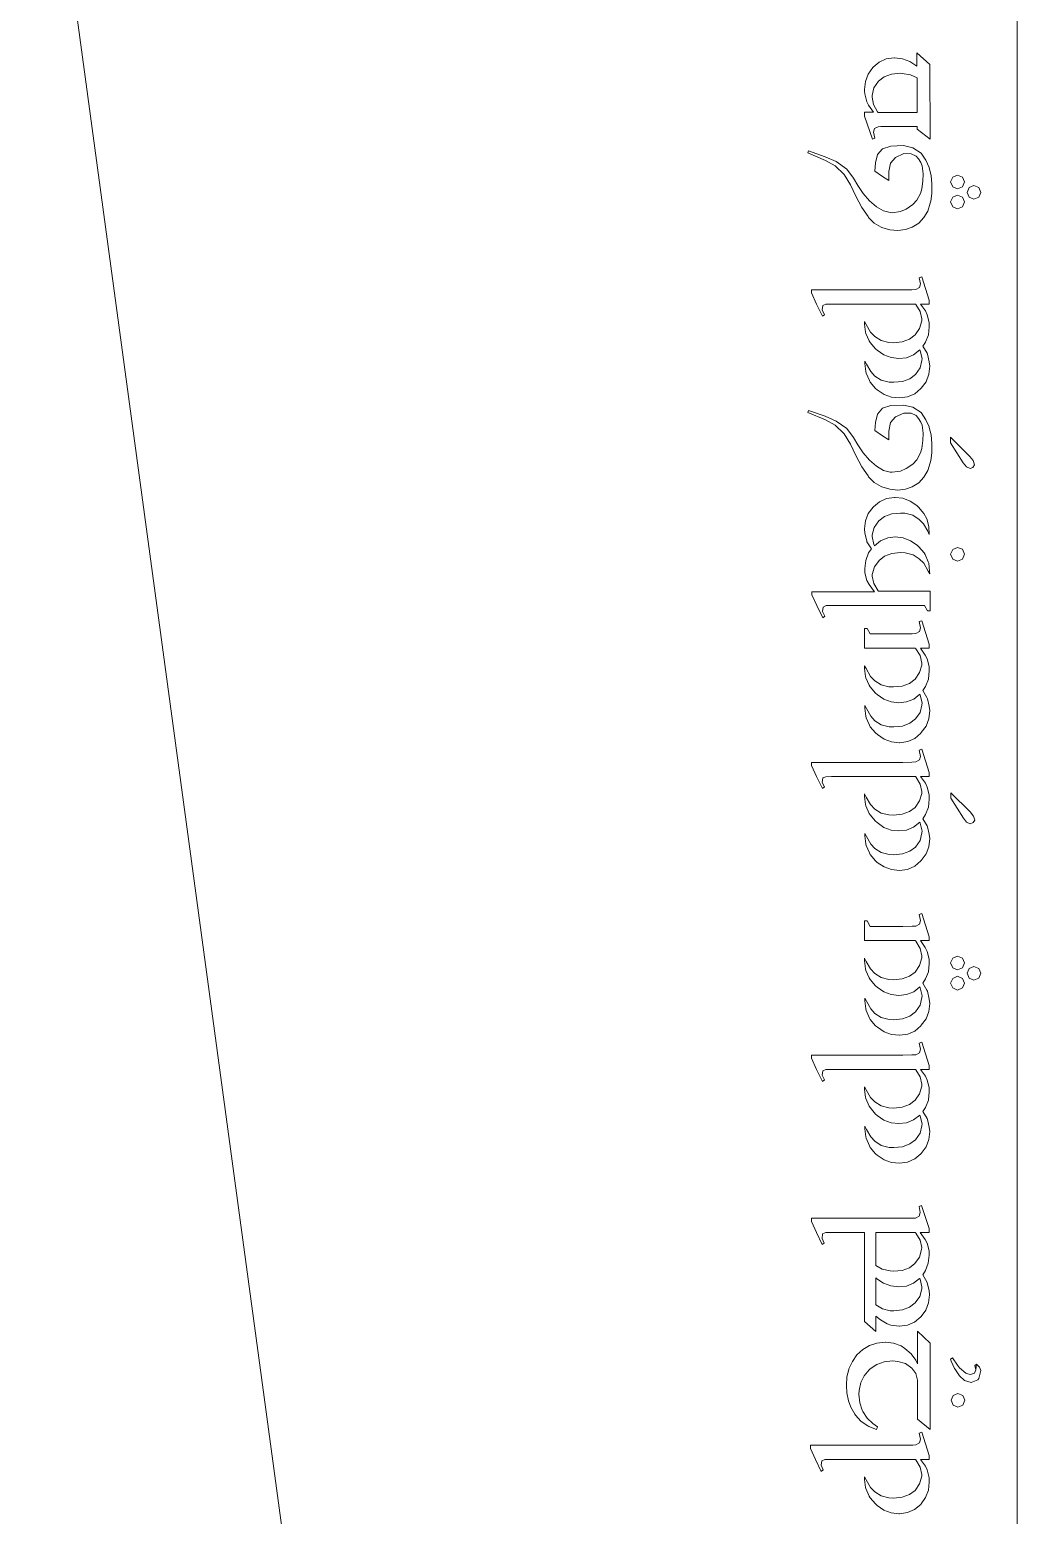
# Model space of a CAD drawing. Header units: inches. Extents: x 10.9 to 61.7, y -4.2 to 41.9.
# Drawn here: x 38.6 to 43.13, y 21.84 to 28.65 of the extents above; entities that cross this region are included whole.
import ezdxf

# ---------------------------------------------------------------- set-up
doc = ezdxf.new("R2010")
doc.units = ezdxf.units.IN
doc.header["$MEASUREMENT"] = 0
doc.layers.add('cut', color=6, linetype='Continuous', lineweight=0)
doc.layers.add('etch', color=1, linetype='Continuous', lineweight=0)

msp = doc.modelspace()

# ---------------------------------------------------------------- linework, layer by layer
at = {"layer": 'cut'}
for p, q in [((43.1307, 34.2455), (43.1307, 2.0547)), ((38.6025, 30.3091), (42.1918, 3.8206))]:
    msp.add_line(p, q, dxfattribs=at)
at = {"layer": 'etch', "color": 1, "lineweight": 0}
for p, q in [((42.498, 28.504), (42.4698, 28.4805)), ((42.5299, 28.5181), (42.498, 28.504)), ((42.5666, 28.5237), (42.5299, 28.5181)), ((42.5675, 28.5237), (42.5666, 28.5237)), ((42.6041, 28.519), (42.5675, 28.5237)), ((42.638, 28.5058), (42.6041, 28.519)), ((42.6699, 28.4852), (42.638, 28.5058)), ((42.7301, 28.4927), (42.6699, 28.5462)), ((42.6699, 28.5462), (42.6699, 28.4852)), ((42.6699, 28.4852), (42.6699, 28.4852)), ((42.731, 28.1497), (42.7301, 28.4927)), ((42.435, 28.4147), (42.4303, 28.378)), ((42.4472, 28.4485), (42.435, 28.4147)), ((42.4688, 28.4786), (42.4472, 28.4485)), ((42.4698, 28.4805), (42.4688, 28.4786)), ((42.4735, 28.3855), (42.4951, 28.4156)), ((42.4951, 28.4156), (42.5205, 28.4354)), ((42.5205, 28.4354), (42.5543, 28.4476)), ((42.5543, 28.4476), (42.5938, 28.4523)), ((42.5938, 28.4523), (42.6023, 28.4513)), ((42.6023, 28.4513), (42.6408, 28.4457)), ((42.6408, 28.4457), (42.6718, 28.4307)), ((42.6718, 28.4307), (42.6718, 28.2728)), ((42.4303, 28.378), (42.4303, 28.3705)), ((42.4303, 28.3705), (42.4312, 28.3573)), ((42.4312, 28.3573), (42.4406, 28.3216)), ((42.4651, 28.3508), (42.4735, 28.3855)), ((42.4651, 28.3423), (42.4651, 28.3508)), ((42.4406, 28.3216), (42.4481, 28.3066)), ((42.4481, 28.3066), (42.4707, 28.2746)), ((42.4707, 28.3085), (42.4651, 28.3423)), ((42.4904, 28.2756), (42.4707, 28.3085)), ((42.4707, 28.2746), (42.4303, 28.2746)), ((42.4303, 28.2746), (42.4303, 28.2558)), ((42.4303, 28.2558), (42.4669, 28.1497)), ((42.4923, 28.2728), (42.4904, 28.2756)), ((42.6718, 28.2728), (42.4923, 28.2728)), ((42.5055, 28.2079), (42.5515, 28.2089)), ((42.5515, 28.2089), (42.6718, 28.2089)), ((42.6718, 28.2089), (42.6718, 28.1957)), ((42.4669, 28.1497), (42.4782, 28.1544)), ((42.4716, 28.1816), (42.4763, 28.1985)), ((42.4782, 28.1544), (42.4716, 28.1816)), ((42.4763, 28.1985), (42.4923, 28.207)), ((42.4923, 28.207), (42.5055, 28.2079)), ((42.6718, 28.1957), (42.731, 28.1497)), ((42.1728, 28.0961), (42.17, 28.0867)), ((42.17, 28.0867), (42.2517, 28.0519)), ((42.2498, 28.0688), (42.1728, 28.0961)), ((42.4904, 28.0801), (42.4801, 28.0416)), ((42.512, 28.1055), (42.4904, 28.0801)), ((42.5515, 28.1186), (42.512, 28.1055)), ((42.6088, 28.1205), (42.5515, 28.1186)), ((42.5722, 28.066), (42.6107, 28.0839)), ((42.6511, 28.1111), (42.6088, 28.1205)), ((42.6107, 28.0839), (42.6446, 28.0829)), ((42.6446, 28.0829), (42.6671, 28.0726)), ((42.6897, 28.0857), (42.6511, 28.1111)), ((42.6671, 28.0726), (42.6775, 28.0594)), ((42.7113, 28.0538), (42.6897, 28.0857)), ((42.3006, 28.0472), (42.2498, 28.0688)), ((42.2517, 28.0519), (42.295, 28.0275)), ((42.295, 28.0275), (42.3372, 27.988)), ((42.3495, 28.0124), (42.3006, 28.0472)), ((42.3805, 27.972), (42.3495, 28.0124)), ((42.4801, 28.0416), (42.4782, 28.004)), ((42.4782, 28.004), (42.512, 27.9795)), ((42.5412, 28.0012), (42.5496, 28.0397)), ((42.5496, 28.0397), (42.5722, 28.066)), ((42.6775, 28.0594), (42.6887, 28.0425)), ((42.6887, 28.0425), (42.6944, 28.0284)), ((42.6944, 28.0284), (42.6991, 27.9908)), ((42.7263, 28.0209), (42.7113, 28.0538)), ((42.7273, 28.0181), (42.7263, 28.0209)), ((42.7357, 27.9833), (42.7273, 28.0181)), ((42.3372, 27.988), (42.3654, 27.941)), ((42.3654, 27.941), (42.3899, 27.8884)), ((42.4002, 27.9382), (42.3805, 27.972)), ((42.4246, 27.9006), (42.4002, 27.9382)), ((42.512, 27.9795), (42.5412, 27.9608)), ((42.5412, 27.9608), (42.5412, 28.0012)), ((42.6981, 27.9579), (42.6934, 27.9222)), ((42.6991, 27.9908), (42.6981, 27.9579)), ((42.7395, 27.9448), (42.7357, 27.9833)), ((42.7385, 27.9015), (42.7395, 27.942)), ((42.7395, 27.942), (42.7395, 27.9448)), ((42.8353, 27.9758), (42.825, 27.9542)), ((42.825, 27.9542), (42.8353, 27.9316)), ((42.857, 27.9852), (42.8353, 27.9758)), ((42.8795, 27.9758), (42.857, 27.9852)), ((42.8889, 27.9542), (42.8795, 27.9758)), ((42.8795, 27.9316), (42.8889, 27.9542)), ((42.9312, 27.9373), (42.9096, 27.9279)), ((42.9538, 27.9288), (42.9312, 27.9373)), ((42.3899, 27.8884), (42.4181, 27.8367)), ((42.4528, 27.8677), (42.4246, 27.9006)), ((42.4857, 27.8395), (42.4528, 27.8677)), ((42.6699, 27.8696), (42.6521, 27.8499)), ((42.6869, 27.9006), (42.6699, 27.8696)), ((42.6934, 27.9222), (42.6869, 27.9006)), ((42.7338, 27.8658), (42.7385, 27.9015)), ((42.8353, 27.8837), (42.825, 27.8621)), ((42.8353, 27.9316), (42.857, 27.9222)), ((42.857, 27.8931), (42.8353, 27.8837)), ((42.857, 27.9222), (42.8795, 27.9316)), ((42.8795, 27.8837), (42.857, 27.8931)), ((42.8889, 27.8621), (42.8795, 27.8837)), ((42.9096, 27.9279), (42.9002, 27.9062)), ((42.9002, 27.9062), (42.9096, 27.8846)), ((42.9096, 27.8846), (42.9312, 27.8752)), ((42.9312, 27.8752), (42.9538, 27.8846)), ((42.9632, 27.9062), (42.9538, 27.9288)), ((42.9538, 27.8846), (42.9632, 27.9062)), ((42.4181, 27.8367), (42.4463, 27.7953)), ((42.5177, 27.8217), (42.4857, 27.8395)), ((42.5478, 27.8132), (42.5177, 27.8217)), ((42.5572, 27.8123), (42.5478, 27.8132)), ((42.5957, 27.8188), (42.5572, 27.8123)), ((42.6211, 27.8292), (42.5957, 27.8188)), ((42.6521, 27.8499), (42.6211, 27.8292)), ((42.7028, 27.7906), (42.7207, 27.8198)), ((42.7207, 27.8198), (42.732, 27.8564)), ((42.732, 27.8564), (42.7338, 27.8658)), ((42.825, 27.8621), (42.8353, 27.8395)), ((42.8353, 27.8395), (42.857, 27.8301)), ((42.857, 27.8301), (42.8795, 27.8395)), ((42.8795, 27.8395), (42.8889, 27.8621)), ((42.4463, 27.7953), (42.4491, 27.7916)), ((42.4491, 27.7916), (42.4745, 27.7653)), ((42.4745, 27.7653), (42.5064, 27.7465)), ((42.5064, 27.7465), (42.5092, 27.7455)), ((42.5092, 27.7455), (42.5459, 27.7343)), ((42.5459, 27.7343), (42.5825, 27.7314)), ((42.5825, 27.7314), (42.6182, 27.7361)), ((42.6182, 27.7361), (42.6493, 27.7465)), ((42.6493, 27.7465), (42.6793, 27.7643)), ((42.6793, 27.7643), (42.7028, 27.7906)), ((42.606, 27.4589), (42.1869, 27.4589)), ((42.1869, 27.4589), (42.1869, 27.4448)), ((42.6474, 27.4598), (42.606, 27.4589)), ((42.6652, 27.4608), (42.6474, 27.4598)), ((42.6822, 27.4692), (42.6652, 27.4608)), ((42.6925, 27.5181), (42.6812, 27.5134)), ((42.6812, 27.5134), (42.6869, 27.4862)), ((42.6869, 27.4862), (42.6822, 27.4692)), ((42.7273, 27.4119), (42.6925, 27.5181)), ((42.1869, 27.4448), (42.2104, 27.3941)), ((42.2104, 27.3941), (42.2376, 27.3386)), ((42.2386, 27.3875), (42.2536, 27.3931)), ((42.2536, 27.3931), (42.279, 27.3941)), ((42.279, 27.3941), (42.6643, 27.3941)), ((42.6643, 27.3941), (42.6662, 27.3922)), ((42.6662, 27.3922), (42.6859, 27.3593)), ((42.6869, 27.3941), (42.7273, 27.3941)), ((42.7094, 27.3621), (42.6869, 27.3941)), ((42.7273, 27.3941), (42.7273, 27.4119)), ((42.2367, 27.3668), (42.2386, 27.3875)), ((42.2461, 27.3452), (42.2367, 27.3668)), ((42.2376, 27.3386), (42.2461, 27.3452)), ((42.6859, 27.3593), (42.6925, 27.3254)), ((42.6925, 27.3254), (42.6925, 27.317)), ((42.7179, 27.3452), (42.7094, 27.3621)), ((42.7263, 27.3095), (42.7179, 27.3452)), ((42.4378, 27.3001), (42.4303, 27.3142)), ((42.4303, 27.3142), (42.4303, 27.302)), ((42.4303, 27.302), (42.435, 27.2653)), ((42.435, 27.2653), (42.4369, 27.2587)), ((42.4369, 27.2587), (42.451, 27.2249)), ((42.4575, 27.2653), (42.4378, 27.3001)), ((42.4773, 27.2446), (42.4575, 27.2653)), ((42.6831, 27.2822), (42.6624, 27.2521)), ((42.6925, 27.317), (42.6831, 27.2822)), ((42.7235, 27.2521), (42.7273, 27.2897)), ((42.7273, 27.2897), (42.7263, 27.3095)), ((42.451, 27.2249), (42.4557, 27.2174)), ((42.4557, 27.2174), (42.4801, 27.1882)), ((42.5064, 27.2268), (42.4773, 27.2446)), ((42.4801, 27.1882), (42.4876, 27.1817)), ((42.5421, 27.2174), (42.5064, 27.2268)), ((42.5637, 27.2164), (42.5421, 27.2174)), ((42.6032, 27.2202), (42.5637, 27.2164)), ((42.6361, 27.2333), (42.6032, 27.2202)), ((42.6624, 27.2521), (42.6361, 27.2333)), ((42.6972, 27.2005), (42.7103, 27.2193)), ((42.7169, 27.1685), (42.6972, 27.2005)), ((42.7103, 27.2193), (42.7235, 27.2521)), ((42.4387, 27.1187), (42.4312, 27.1318)), ((42.4312, 27.1318), (42.4322, 27.1206)), ((42.4322, 27.1206), (42.4359, 27.0839)), ((42.4585, 27.0839), (42.4387, 27.1187)), ((42.4876, 27.1817), (42.5186, 27.161)), ((42.5186, 27.161), (42.5525, 27.1488)), ((42.5525, 27.1488), (42.5882, 27.1441)), ((42.5882, 27.1441), (42.622, 27.1478)), ((42.622, 27.1478), (42.6549, 27.161)), ((42.6549, 27.161), (42.684, 27.1835)), ((42.684, 27.1835), (42.6859, 27.1798)), ((42.6934, 27.1356), (42.685, 27.1008)), ((42.6859, 27.1798), (42.6944, 27.1441)), ((42.6944, 27.1441), (42.6934, 27.1356)), ((42.7188, 27.1638), (42.7169, 27.1685)), ((42.7273, 27.129), (42.7188, 27.1638)), ((42.7291, 27.1093), (42.7273, 27.129)), ((42.4359, 27.0839), (42.4378, 27.0773)), ((42.4378, 27.0773), (42.4528, 27.0435)), ((42.4782, 27.0632), (42.4585, 27.0839)), ((42.5073, 27.0454), (42.4782, 27.0632)), ((42.638, 27.051), (42.6041, 27.0388)), ((42.6634, 27.0708), (42.638, 27.051)), ((42.685, 27.1008), (42.6634, 27.0708)), ((42.7122, 27.0379), (42.7244, 27.0717)), ((42.7244, 27.0717), (42.7291, 27.1093)), ((42.4528, 27.0435), (42.4566, 27.036)), ((42.4566, 27.036), (42.481, 27.0069)), ((42.481, 27.0069), (42.4886, 27.0003)), ((42.4886, 27.0003), (42.5205, 26.9796)), ((42.5431, 27.036), (42.5073, 27.0454)), ((42.5647, 27.0351), (42.5431, 27.036)), ((42.6041, 27.0388), (42.5647, 27.0351)), ((42.6276, 26.9683), (42.6605, 26.9824)), ((42.6605, 26.9824), (42.6887, 27.0069)), ((42.6887, 27.0069), (42.6906, 27.0087)), ((42.6906, 27.0087), (42.7122, 27.0379)), ((42.512, 26.9157), (42.4904, 26.8894)), ((42.5515, 26.9289), (42.512, 26.9157)), ((42.5205, 26.9796), (42.5534, 26.9674)), ((42.6088, 26.9307), (42.5515, 26.9289)), ((42.5534, 26.9674), (42.5901, 26.9636)), ((42.5901, 26.9636), (42.591, 26.9636)), ((42.591, 26.9636), (42.6276, 26.9683)), ((42.6511, 26.9213), (42.6088, 26.9307)), ((42.6897, 26.896), (42.6511, 26.9213)), ((42.1728, 26.9054), (42.17, 26.8969)), ((42.17, 26.8969), (42.2517, 26.8621)), ((42.2498, 26.879), (42.1728, 26.9054)), ((42.3006, 26.8565), (42.2498, 26.879)), ((42.2517, 26.8621), (42.295, 26.8377)), ((42.3495, 26.8227), (42.3006, 26.8565)), ((42.4801, 26.8508), (42.4782, 26.8142)), ((42.4904, 26.8894), (42.4801, 26.8508)), ((42.5412, 26.8114), (42.5496, 26.8499)), ((42.5496, 26.8499), (42.5722, 26.8762)), ((42.5722, 26.8762), (42.6107, 26.8941)), ((42.6107, 26.8941), (42.6446, 26.8931)), ((42.6446, 26.8931), (42.6671, 26.8828)), ((42.6671, 26.8828), (42.6775, 26.8696)), ((42.6775, 26.8696), (42.6887, 26.8527)), ((42.6887, 26.8527), (42.6944, 26.8386)), ((42.7113, 26.8631), (42.6897, 26.896)), ((42.7263, 26.8302), (42.7113, 26.8631)), ((42.295, 26.8377), (42.3372, 26.7982)), ((42.3372, 26.7982), (42.3654, 26.7512)), ((42.3805, 26.7822), (42.3495, 26.8227)), ((42.4002, 26.7484), (42.3805, 26.7822)), ((42.4782, 26.8142), (42.512, 26.7898)), ((42.512, 26.7898), (42.5412, 26.771)), ((42.5412, 26.771), (42.5412, 26.8114)), ((42.6944, 26.8386), (42.6991, 26.801)), ((42.6991, 26.801), (42.6981, 26.7681)), ((42.7273, 26.8274), (42.7263, 26.8302)), ((42.7357, 26.7935), (42.7273, 26.8274)), ((42.7395, 26.755), (42.7357, 26.7935)), ((42.825, 26.7578), (42.825, 26.7832)), ((42.825, 26.7832), (42.9133, 26.6948)), ((42.3654, 26.7512), (42.3899, 26.6986)), ((42.4246, 26.7108), (42.4002, 26.7484)), ((42.4528, 26.6779), (42.4246, 26.7108)), ((42.6869, 26.7108), (42.6699, 26.6798)), ((42.6934, 26.7315), (42.6869, 26.7108)), ((42.6981, 26.7681), (42.6934, 26.7315)), ((42.7338, 26.676), (42.7385, 26.7118)), ((42.7385, 26.7118), (42.7395, 26.7512)), ((42.7395, 26.7512), (42.7395, 26.755)), ((42.8833, 26.6657), (42.825, 26.7578)), ((42.3899, 26.6986), (42.4181, 26.6469)), ((42.4181, 26.6469), (42.4463, 26.6056)), ((42.4857, 26.6497), (42.4528, 26.6779)), ((42.5177, 26.6309), (42.4857, 26.6497)), ((42.6521, 26.6601), (42.6211, 26.6394)), ((42.6699, 26.6798), (42.6521, 26.6601)), ((42.7207, 26.63), (42.732, 26.6657)), ((42.732, 26.6657), (42.7338, 26.676)), ((42.8974, 26.6469), (42.8833, 26.6657)), ((42.8833, 26.6657), (42.8833, 26.6657)), ((42.9143, 26.6394), (42.8974, 26.6469)), ((42.8974, 26.6469), (42.8974, 26.6469)), ((42.9133, 26.6948), (42.9284, 26.676)), ((42.9274, 26.645), (42.9143, 26.6394)), ((42.934, 26.6563), (42.9274, 26.645)), ((42.9274, 26.645), (42.9274, 26.645)), ((42.9284, 26.676), (42.9284, 26.676)), ((42.9284, 26.676), (42.934, 26.6563)), ((42.934, 26.6563), (42.934, 26.6563)), ((42.4463, 26.6056), (42.4491, 26.6018)), ((42.4491, 26.6018), (42.4745, 26.5755)), ((42.4745, 26.5755), (42.5064, 26.5567)), ((42.5478, 26.6234), (42.5177, 26.6309)), ((42.5572, 26.6225), (42.5478, 26.6234)), ((42.5957, 26.6281), (42.5572, 26.6225)), ((42.6211, 26.6394), (42.5957, 26.6281)), ((42.6493, 26.5558), (42.6793, 26.5736)), ((42.6793, 26.5736), (42.7028, 26.5999)), ((42.7028, 26.5999), (42.7207, 26.63)), ((42.9143, 26.6394), (42.9143, 26.6394)), ((42.9143, 26.6394), (42.9143, 26.6394)), ((42.9143, 26.6394), (42.9143, 26.6394)), ((42.5064, 26.5567), (42.5092, 26.5558)), ((42.5092, 26.5558), (42.5459, 26.5445)), ((42.5675, 26.5069), (42.5308, 26.5022)), ((42.5459, 26.5445), (42.5825, 26.5407)), ((42.5694, 26.5069), (42.5675, 26.5069)), ((42.5703, 26.5069), (42.5694, 26.5069)), ((42.606, 26.5031), (42.5703, 26.5069)), ((42.5825, 26.5407), (42.6182, 26.5454)), ((42.6182, 26.5454), (42.6493, 26.5558)), ((42.4698, 26.4618), (42.4472, 26.4326)), ((42.4707, 26.4637), (42.4698, 26.4618)), ((42.4989, 26.4871), (42.4707, 26.4637)), ((42.5308, 26.5022), (42.4989, 26.4871)), ((42.6399, 26.49), (42.606, 26.5031)), ((42.6699, 26.4693), (42.6399, 26.49)), ((42.6784, 26.4618), (42.6699, 26.4693)), ((42.7028, 26.4336), (42.6784, 26.4618)), ((42.435, 26.3997), (42.4303, 26.3622)), ((42.4472, 26.4326), (42.435, 26.3997)), ((42.4651, 26.3349), (42.4745, 26.3697)), ((42.4745, 26.3697), (42.4961, 26.3997)), ((42.4961, 26.3997), (42.5214, 26.4195)), ((42.5214, 26.4195), (42.5553, 26.4317)), ((42.5553, 26.4317), (42.5948, 26.4355)), ((42.5948, 26.4355), (42.6154, 26.4345)), ((42.6154, 26.4345), (42.6511, 26.4251)), ((42.6511, 26.4251), (42.6803, 26.4063)), ((42.6803, 26.4063), (42.7009, 26.3866)), ((42.7009, 26.3866), (42.7207, 26.3518)), ((42.716, 26.4082), (42.7028, 26.4336)), ((42.7254, 26.3744), (42.716, 26.4082)), ((42.7273, 26.3377), (42.7254, 26.3744)), ((42.4303, 26.3622), (42.4312, 26.3424)), ((42.4312, 26.3424), (42.4406, 26.3076)), ((42.4406, 26.3076), (42.4416, 26.3039)), ((42.4416, 26.3039), (42.4622, 26.271)), ((42.4651, 26.3274), (42.4651, 26.3349)), ((42.4726, 26.2917), (42.4651, 26.3274)), ((42.5036, 26.3086), (42.4754, 26.2851)), ((42.5374, 26.3217), (42.5036, 26.3086)), ((42.5703, 26.3255), (42.5374, 26.3217)), ((42.5713, 26.3255), (42.5703, 26.3255)), ((42.607, 26.3217), (42.5713, 26.3255)), ((42.6408, 26.3086), (42.607, 26.3217)), ((42.6718, 26.2879), (42.6408, 26.3086)), ((42.7207, 26.3518), (42.7273, 26.3377)), ((42.4491, 26.2522), (42.4359, 26.2184)), ((42.4622, 26.271), (42.4491, 26.2522)), ((42.4754, 26.2851), (42.4726, 26.2917)), ((42.497, 26.2184), (42.5224, 26.2381)), ((42.5224, 26.2381), (42.5562, 26.2503)), ((42.5562, 26.2503), (42.5957, 26.255)), ((42.5957, 26.255), (42.6173, 26.2531)), ((42.6173, 26.2531), (42.653, 26.2437)), ((42.653, 26.2437), (42.6812, 26.2249)), ((42.6793, 26.2804), (42.6718, 26.2879)), ((42.7038, 26.2522), (42.6793, 26.2804)), ((42.7085, 26.2456), (42.7038, 26.2522)), ((42.7226, 26.2118), (42.7085, 26.2456)), ((42.825, 26.2466), (42.8353, 26.2682)), ((42.8353, 26.224), (42.825, 26.2466)), ((42.825, 26.2466), (42.825, 26.2466)), ((42.8353, 26.2682), (42.857, 26.2776)), ((42.8353, 26.2682), (42.8353, 26.2682)), ((42.857, 26.2776), (42.857, 26.2776)), ((42.857, 26.2776), (42.8795, 26.2691)), ((42.8795, 26.2691), (42.8795, 26.2691)), ((42.8795, 26.2691), (42.8889, 26.2466)), ((42.8889, 26.2466), (42.8795, 26.224)), ((42.8889, 26.2466), (42.8889, 26.2466)), ((42.4359, 26.2184), (42.4312, 26.1808)), ((42.4312, 26.1808), (42.4322, 26.161)), ((42.466, 26.1535), (42.4754, 26.1883)), ((42.4754, 26.1883), (42.497, 26.2184)), ((42.6812, 26.2249), (42.7019, 26.2052)), ((42.7019, 26.2052), (42.7216, 26.1695)), ((42.7216, 26.1695), (42.7291, 26.1563)), ((42.7244, 26.2052), (42.7226, 26.2118)), ((42.7282, 26.1686), (42.7244, 26.2052)), ((42.7291, 26.1563), (42.7282, 26.1686)), ((42.857, 26.2146), (42.8353, 26.224)), ((42.8353, 26.224), (42.8353, 26.224)), ((42.8795, 26.224), (42.857, 26.2146)), ((42.857, 26.2146), (42.857, 26.2146)), ((42.857, 26.2146), (42.857, 26.2146)), ((42.857, 26.2146), (42.857, 26.2146)), ((42.8795, 26.224), (42.8795, 26.224)), ((42.4322, 26.161), (42.4416, 26.1263)), ((42.4416, 26.1263), (42.451, 26.1075)), ((42.451, 26.1075), (42.4754, 26.0746)), ((42.466, 26.146), (42.466, 26.1535)), ((42.4726, 26.1122), (42.466, 26.146)), ((42.4923, 26.0793), (42.4726, 26.1122)), ((42.4754, 26.0746), (42.1888, 26.0746)), ((42.1888, 26.0746), (42.1888, 26.0605)), ((42.1888, 26.0605), (42.2123, 26.0107)), ((42.4942, 26.0765), (42.4923, 26.0793)), ((42.732, 26.0765), (42.4942, 26.0765)), ((42.732, 25.9862), (42.732, 26.0765)), ((42.2123, 26.0107), (42.2395, 25.9552)), ((42.2376, 25.9844), (42.2404, 26.0041)), ((42.248, 25.9627), (42.2376, 25.9844)), ((42.2395, 25.9552), (42.248, 25.9627)), ((42.2404, 26.0041), (42.2545, 26.0107)), ((42.2545, 26.0107), (42.2827, 26.0107)), ((42.2827, 26.0107), (42.7056, 26.0107)), ((42.7056, 26.0107), (42.7197, 25.9862)), ((42.7197, 25.9862), (42.732, 25.9862)), ((42.4425, 25.9064), (42.4303, 25.9064)), ((42.4303, 25.9064), (42.4303, 25.8161)), ((42.4566, 25.881), (42.4425, 25.9064)), ((42.6822, 25.8923), (42.6652, 25.8829)), ((42.6925, 25.9411), (42.6812, 25.9374)), ((42.6812, 25.9374), (42.6869, 25.9092)), ((42.6869, 25.9092), (42.6822, 25.8923)), ((42.7273, 25.834), (42.6925, 25.9411)), ((42.606, 25.881), (42.4566, 25.881)), ((42.6493, 25.8819), (42.606, 25.881)), ((42.6652, 25.8829), (42.6493, 25.8819)), ((42.7273, 25.8161), (42.7273, 25.834)), ((42.4303, 25.8161), (42.6643, 25.8161)), ((42.6643, 25.8161), (42.6662, 25.8133)), ((42.6662, 25.8133), (42.6859, 25.7814)), ((42.6859, 25.7814), (42.6925, 25.7466)), ((42.6869, 25.8161), (42.7273, 25.8161)), ((42.7085, 25.7842), (42.6869, 25.8161)), ((42.7179, 25.7663), (42.7085, 25.7842)), ((42.7263, 25.7315), (42.7179, 25.7663)), ((42.4378, 25.7222), (42.4303, 25.7353)), ((42.4303, 25.7353), (42.4303, 25.7231)), ((42.4303, 25.7231), (42.435, 25.6864)), ((42.4575, 25.6864), (42.4378, 25.7222)), ((42.6831, 25.7034), (42.6624, 25.6733)), ((42.6925, 25.7381), (42.6831, 25.7034)), ((42.6925, 25.7466), (42.6925, 25.7381)), ((42.7235, 25.6742), (42.7273, 25.7109)), ((42.7273, 25.7109), (42.7263, 25.7315)), ((42.435, 25.6864), (42.4369, 25.6799)), ((42.4369, 25.6799), (42.451, 25.646)), ((42.451, 25.646), (42.4557, 25.6385)), ((42.4557, 25.6385), (42.4801, 25.6094)), ((42.4773, 25.6658), (42.4575, 25.6864)), ((42.5064, 25.6479), (42.4773, 25.6658)), ((42.5421, 25.6385), (42.5064, 25.6479)), ((42.5637, 25.6376), (42.5421, 25.6385)), ((42.6032, 25.6413), (42.5637, 25.6376)), ((42.6361, 25.6535), (42.6032, 25.6413)), ((42.6624, 25.6733), (42.6361, 25.6535)), ((42.6972, 25.6216), (42.7103, 25.6404)), ((42.716, 25.5896), (42.6972, 25.6216)), ((42.7103, 25.6404), (42.7235, 25.6742)), ((42.4387, 25.5389), (42.4312, 25.553)), ((42.4312, 25.553), (42.4322, 25.5398)), ((42.4801, 25.6094), (42.4876, 25.6028)), ((42.4876, 25.6028), (42.5186, 25.5821)), ((42.5186, 25.5821), (42.5525, 25.569)), ((42.5525, 25.569), (42.5882, 25.5652)), ((42.5882, 25.5652), (42.622, 25.569)), ((42.622, 25.569), (42.6558, 25.5821)), ((42.6558, 25.5821), (42.684, 25.6047)), ((42.684, 25.6047), (42.6859, 25.6)), ((42.6934, 25.5549), (42.685, 25.5201)), ((42.6859, 25.6), (42.6944, 25.5643)), ((42.6944, 25.5643), (42.6934, 25.5549)), ((42.7188, 25.584), (42.716, 25.5896)), ((42.7273, 25.5492), (42.7188, 25.584)), ((42.4322, 25.5398), (42.4359, 25.5032)), ((42.4359, 25.5032), (42.4378, 25.4966)), ((42.4378, 25.4966), (42.4528, 25.4618)), ((42.4585, 25.5032), (42.4387, 25.5389)), ((42.4782, 25.4825), (42.4585, 25.5032)), ((42.6634, 25.491), (42.638, 25.4712)), ((42.685, 25.5201), (42.6634, 25.491)), ((42.7122, 25.4581), (42.7244, 25.4919)), ((42.7244, 25.4919), (42.7291, 25.5295)), ((42.7291, 25.5295), (42.7273, 25.5492)), ((42.4528, 25.4618), (42.4566, 25.4552)), ((42.4566, 25.4552), (42.481, 25.4271)), ((42.5073, 25.4646), (42.4782, 25.4825)), ((42.481, 25.4271), (42.4895, 25.4195)), ((42.4895, 25.4195), (42.5205, 25.3989)), ((42.5431, 25.4552), (42.5073, 25.4646)), ((42.5647, 25.4543), (42.5431, 25.4552)), ((42.6041, 25.4581), (42.5647, 25.4543)), ((42.638, 25.4712), (42.6041, 25.4581)), ((42.6605, 25.4017), (42.6887, 25.4261)), ((42.6887, 25.4261), (42.6906, 25.4289)), ((42.6906, 25.4289), (42.7122, 25.4581)), ((42.5205, 25.3989), (42.5534, 25.3857)), ((42.5534, 25.3857), (42.5901, 25.3819)), ((42.5901, 25.3819), (42.5919, 25.3819)), ((42.5919, 25.3819), (42.6286, 25.3876)), ((42.6286, 25.3876), (42.6605, 25.4017)), ((42.6925, 25.3519), (42.6812, 25.3472)), ((42.6812, 25.3472), (42.6869, 25.319)), ((42.7273, 25.2447), (42.6925, 25.3519)), ((42.606, 25.2917), (42.1869, 25.2917)), ((42.1869, 25.2917), (42.1869, 25.2776)), ((42.6474, 25.2927), (42.606, 25.2917)), ((42.6652, 25.2936), (42.6474, 25.2927)), ((42.6822, 25.303), (42.6652, 25.2936)), ((42.6869, 25.319), (42.6822, 25.303)), ((42.1869, 25.2776), (42.2104, 25.2269)), ((42.2104, 25.2269), (42.2376, 25.1714)), ((42.2367, 25.1996), (42.2386, 25.2203)), ((42.2386, 25.2203), (42.2536, 25.2259)), ((42.2536, 25.2259), (42.279, 25.2269)), ((42.279, 25.2269), (42.6643, 25.2269)), ((42.6643, 25.2269), (42.6662, 25.225)), ((42.6662, 25.225), (42.6859, 25.1921)), ((42.6869, 25.2269), (42.7273, 25.2269)), ((42.7094, 25.1959), (42.6869, 25.2269)), ((42.7273, 25.2269), (42.7273, 25.2447)), ((42.2461, 25.1789), (42.2367, 25.1996)), ((42.2376, 25.1714), (42.2461, 25.1789)), ((42.4378, 25.1329), (42.4303, 25.147)), ((42.4303, 25.147), (42.4303, 25.1357)), ((42.6925, 25.1498), (42.6831, 25.115)), ((42.6859, 25.1921), (42.6925, 25.1583)), ((42.6925, 25.1583), (42.6925, 25.1498)), ((42.7179, 25.178), (42.7094, 25.1959)), ((42.7263, 25.1432), (42.7179, 25.178)), ((42.7273, 25.1235), (42.7263, 25.1432)), ((42.8259, 25.1273), (42.8259, 25.1526)), ((42.8259, 25.1526), (42.9143, 25.0643)), ((42.4303, 25.1357), (42.435, 25.0991)), ((42.435, 25.0991), (42.4369, 25.0925)), ((42.4369, 25.0925), (42.451, 25.0577)), ((42.4575, 25.0981), (42.4378, 25.1329)), ((42.4773, 25.0774), (42.4575, 25.0981)), ((42.5064, 25.0596), (42.4773, 25.0774)), ((42.6624, 25.085), (42.6361, 25.0662)), ((42.6831, 25.115), (42.6624, 25.085)), ((42.7103, 25.0521), (42.7235, 25.0859)), ((42.7235, 25.0859), (42.7273, 25.1235)), ((42.8842, 25.0352), (42.8259, 25.1273)), ((42.451, 25.0577), (42.4557, 25.0511)), ((42.4557, 25.0511), (42.4801, 25.022)), ((42.4801, 25.022), (42.4876, 25.0154)), ((42.4876, 25.0154), (42.5186, 24.9938)), ((42.5421, 25.0511), (42.5064, 25.0596)), ((42.5637, 25.0493), (42.5421, 25.0511)), ((42.6032, 25.054), (42.5637, 25.0493)), ((42.6361, 25.0662), (42.6032, 25.054)), ((42.6549, 24.9947), (42.684, 25.0173)), ((42.684, 25.0173), (42.6859, 25.0126)), ((42.6859, 25.0126), (42.6944, 24.9769)), ((42.6972, 25.0333), (42.7103, 25.0521)), ((42.7169, 25.0013), (42.6972, 25.0333)), ((42.8983, 25.0173), (42.8842, 25.0352)), ((42.8842, 25.0352), (42.8842, 25.0352)), ((42.9152, 25.0098), (42.8983, 25.0173)), ((42.8983, 25.0173), (42.8983, 25.0173)), ((42.9143, 25.0643), (42.9293, 25.0455)), ((42.9284, 25.0154), (42.9152, 25.0098)), ((42.9152, 25.0098), (42.9152, 25.0098)), ((42.9152, 25.0098), (42.9152, 25.0098)), ((42.9152, 25.0098), (42.9152, 25.0098)), ((42.9359, 25.0267), (42.9284, 25.0154)), ((42.9284, 25.0154), (42.9284, 25.0154)), ((42.9293, 25.0455), (42.9293, 25.0455)), ((42.9293, 25.0455), (42.9359, 25.0267)), ((42.9359, 25.0267), (42.9359, 25.0267)), ((42.4387, 24.9515), (42.4312, 24.9656)), ((42.4312, 24.9656), (42.4322, 24.9543)), ((42.4322, 24.9543), (42.4359, 24.9177)), ((42.4585, 24.9167), (42.4387, 24.9515)), ((42.5186, 24.9938), (42.5525, 24.9816)), ((42.5525, 24.9816), (42.5882, 24.9778)), ((42.5882, 24.9778), (42.622, 24.9816)), ((42.622, 24.9816), (42.6549, 24.9947)), ((42.6934, 24.9684), (42.685, 24.9337)), ((42.6944, 24.9769), (42.6934, 24.9684)), ((42.7188, 24.9966), (42.7169, 25.0013)), ((42.7273, 24.9619), (42.7188, 24.9966)), ((42.7244, 24.9045), (42.7291, 24.9421)), ((42.7291, 24.9421), (42.7273, 24.9619)), ((42.4359, 24.9177), (42.4378, 24.9111)), ((42.4378, 24.9111), (42.4528, 24.8763)), ((42.4528, 24.8763), (42.4566, 24.8698)), ((42.4566, 24.8698), (42.481, 24.8406)), ((42.4782, 24.897), (42.4585, 24.9167)), ((42.5073, 24.8782), (42.4782, 24.897)), ((42.5431, 24.8688), (42.5073, 24.8782)), ((42.6041, 24.8726), (42.5647, 24.8679)), ((42.638, 24.8848), (42.6041, 24.8726)), ((42.6634, 24.9036), (42.638, 24.8848)), ((42.685, 24.9337), (42.6634, 24.9036)), ((42.6906, 24.8416), (42.7122, 24.8716)), ((42.7122, 24.8716), (42.7244, 24.9045)), ((42.481, 24.8406), (42.4886, 24.8331)), ((42.4886, 24.8331), (42.5205, 24.8124)), ((42.5205, 24.8124), (42.5534, 24.8002)), ((42.5647, 24.8679), (42.5431, 24.8688)), ((42.6276, 24.8011), (42.6605, 24.8162)), ((42.6605, 24.8162), (42.6887, 24.8397)), ((42.6887, 24.8397), (42.6906, 24.8416)), ((42.5534, 24.8002), (42.5901, 24.7964)), ((42.5901, 24.7964), (42.591, 24.7964)), ((42.591, 24.7964), (42.6276, 24.8011)), ((42.6925, 24.5991), (42.6812, 24.5944)), ((42.7273, 24.492), (42.6925, 24.5991)), ((42.4425, 24.5643), (42.4303, 24.5643)), ((42.4303, 24.5643), (42.4303, 24.4741)), ((42.4566, 24.5389), (42.4425, 24.5643)), ((42.606, 24.5389), (42.4566, 24.5389)), ((42.6493, 24.5399), (42.606, 24.5389)), ((42.6652, 24.5408), (42.6493, 24.5399)), ((42.6822, 24.5502), (42.6652, 24.5408)), ((42.6812, 24.5944), (42.6869, 24.5662)), ((42.6869, 24.5662), (42.6822, 24.5502)), ((42.4303, 24.4741), (42.6643, 24.4741)), ((42.6643, 24.4741), (42.6662, 24.4713)), ((42.6662, 24.4713), (42.6859, 24.4384)), ((42.6869, 24.4741), (42.7273, 24.4741)), ((42.7085, 24.4421), (42.6869, 24.4741)), ((42.7273, 24.4741), (42.7273, 24.492)), ((42.4378, 24.3792), (42.4303, 24.3933)), ((42.4303, 24.3933), (42.4303, 24.3811)), ((42.6925, 24.3952), (42.6831, 24.3604)), ((42.6859, 24.4384), (42.6925, 24.4046)), ((42.6925, 24.4046), (42.6925, 24.3952)), ((42.7179, 24.4243), (42.7085, 24.4421)), ((42.7263, 24.3895), (42.7179, 24.4243)), ((42.8353, 24.3942), (42.825, 24.3726)), ((42.857, 24.4036), (42.8353, 24.3942)), ((42.8795, 24.3942), (42.857, 24.4036)), ((42.8889, 24.3726), (42.8795, 24.3942)), ((42.4303, 24.3811), (42.435, 24.3444)), ((42.435, 24.3444), (42.4369, 24.3378)), ((42.4369, 24.3378), (42.451, 24.3031)), ((42.4575, 24.3444), (42.4378, 24.3792)), ((42.4773, 24.3237), (42.4575, 24.3444)), ((42.6624, 24.3303), (42.6361, 24.3115)), ((42.6831, 24.3604), (42.6624, 24.3303)), ((42.7103, 24.2984), (42.7235, 24.3312)), ((42.7235, 24.3312), (42.7273, 24.3688)), ((42.7273, 24.3688), (42.7263, 24.3895)), ((42.825, 24.3726), (42.8353, 24.35)), ((42.8353, 24.35), (42.857, 24.3406)), ((42.857, 24.3406), (42.8795, 24.35)), ((42.8795, 24.35), (42.8889, 24.3726)), ((42.9096, 24.3463), (42.9002, 24.3247)), ((42.9002, 24.3247), (42.9096, 24.3021)), ((42.9312, 24.3557), (42.9096, 24.3463)), ((42.9538, 24.3463), (42.9312, 24.3557)), ((42.9632, 24.3247), (42.9538, 24.3463)), ((42.9538, 24.3021), (42.9632, 24.3247)), ((42.451, 24.3031), (42.4557, 24.2965)), ((42.4557, 24.2965), (42.4801, 24.2673)), ((42.5064, 24.3049), (42.4773, 24.3237)), ((42.4801, 24.2673), (42.4876, 24.2608)), ((42.4876, 24.2608), (42.5186, 24.2391)), ((42.5421, 24.2955), (42.5064, 24.3049)), ((42.5637, 24.2946), (42.5421, 24.2955)), ((42.6032, 24.2993), (42.5637, 24.2946)), ((42.6361, 24.3115), (42.6032, 24.2993)), ((42.6558, 24.2401), (42.684, 24.2626)), ((42.684, 24.2626), (42.6859, 24.2579)), ((42.6859, 24.2579), (42.6944, 24.2213)), ((42.6972, 24.2786), (42.7103, 24.2984)), ((42.716, 24.2467), (42.6972, 24.2786)), ((42.8353, 24.3012), (42.825, 24.2796)), ((42.825, 24.2796), (42.8353, 24.257)), ((42.857, 24.3115), (42.8353, 24.3012)), ((42.8353, 24.257), (42.857, 24.2476)), ((42.8795, 24.3012), (42.857, 24.3115)), ((42.857, 24.2476), (42.8795, 24.257)), ((42.8889, 24.2796), (42.8795, 24.3012)), ((42.8795, 24.257), (42.8889, 24.2796)), ((42.9096, 24.3021), (42.9312, 24.2927)), ((42.9312, 24.2927), (42.9538, 24.3021)), ((42.4387, 24.1959), (42.4312, 24.21)), ((42.4312, 24.21), (42.4322, 24.1978)), ((42.4322, 24.1978), (42.4359, 24.1611)), ((42.4585, 24.1611), (42.4387, 24.1959)), ((42.5186, 24.2391), (42.5525, 24.2269)), ((42.5525, 24.2269), (42.5882, 24.2222)), ((42.5882, 24.2222), (42.622, 24.2269)), ((42.622, 24.2269), (42.6558, 24.2401)), ((42.6934, 24.2128), (42.685, 24.1781)), ((42.6944, 24.2213), (42.6934, 24.2128)), ((42.7188, 24.242), (42.716, 24.2467)), ((42.7273, 24.2063), (42.7188, 24.242)), ((42.7291, 24.1865), (42.7273, 24.2063)), ((42.4359, 24.1611), (42.4378, 24.1536)), ((42.4378, 24.1536), (42.4528, 24.1189)), ((42.4782, 24.1405), (42.4585, 24.1611)), ((42.5073, 24.1217), (42.4782, 24.1405)), ((42.5431, 24.1132), (42.5073, 24.1217)), ((42.638, 24.1283), (42.6041, 24.116)), ((42.6634, 24.148), (42.638, 24.1283)), ((42.685, 24.1781), (42.6634, 24.148)), ((42.7122, 24.116), (42.7244, 24.1489)), ((42.7244, 24.1489), (42.7291, 24.1865)), ((42.4528, 24.1189), (42.4566, 24.1132)), ((42.4566, 24.1132), (42.481, 24.0841)), ((42.481, 24.0841), (42.4895, 24.0766)), ((42.4895, 24.0766), (42.5205, 24.0559)), ((42.5205, 24.0559), (42.5534, 24.0437)), ((42.5647, 24.1113), (42.5431, 24.1132)), ((42.6041, 24.116), (42.5647, 24.1113)), ((42.6286, 24.0446), (42.6605, 24.0596)), ((42.6605, 24.0596), (42.6887, 24.0831)), ((42.6887, 24.0831), (42.6906, 24.086)), ((42.6906, 24.086), (42.7122, 24.116)), ((42.5534, 24.0437), (42.5901, 24.0399)), ((42.5901, 24.0399), (42.5919, 24.0399)), ((42.5919, 24.0399), (42.6286, 24.0446)), ((42.6925, 24.0089), (42.6812, 24.0033)), ((42.6812, 24.0033), (42.6869, 23.976)), ((42.7273, 23.9018), (42.6925, 24.0089)), ((42.606, 23.9488), (42.1869, 23.9488)), ((42.1869, 23.9488), (42.1869, 23.9347)), ((42.1869, 23.9347), (42.2104, 23.8839)), ((42.6474, 23.9497), (42.606, 23.9488)), ((42.6652, 23.9506), (42.6474, 23.9497)), ((42.6822, 23.96), (42.6652, 23.9506)), ((42.6869, 23.976), (42.6822, 23.96)), ((42.2104, 23.8839), (42.2376, 23.8285)), ((42.2367, 23.8567), (42.2386, 23.8773)), ((42.2461, 23.836), (42.2367, 23.8567)), ((42.2386, 23.8773), (42.2536, 23.883)), ((42.2536, 23.883), (42.279, 23.8839)), ((42.279, 23.8839), (42.6643, 23.8839)), ((42.6643, 23.8839), (42.6662, 23.882)), ((42.6662, 23.882), (42.6859, 23.8491)), ((42.6859, 23.8491), (42.6925, 23.8153)), ((42.6869, 23.8839), (42.7273, 23.8839)), ((42.7094, 23.8529), (42.6869, 23.8839)), ((42.7179, 23.835), (42.7094, 23.8529)), ((42.7273, 23.8839), (42.7273, 23.9018)), ((42.2376, 23.8285), (42.2461, 23.836)), ((42.4378, 23.7899), (42.4303, 23.804)), ((42.4303, 23.804), (42.4303, 23.7918)), ((42.4303, 23.7918), (42.435, 23.7561)), ((42.4575, 23.7552), (42.4378, 23.7899)), ((42.6925, 23.8068), (42.6831, 23.7721)), ((42.6925, 23.8153), (42.6925, 23.8068)), ((42.7263, 23.8003), (42.7179, 23.835)), ((42.7235, 23.7429), (42.7273, 23.7805)), ((42.7273, 23.7805), (42.7263, 23.8003)), ((42.435, 23.7561), (42.4369, 23.7495)), ((42.4369, 23.7495), (42.451, 23.7147)), ((42.451, 23.7147), (42.4557, 23.7082)), ((42.4773, 23.7345), (42.4575, 23.7552)), ((42.5064, 23.7166), (42.4773, 23.7345)), ((42.5421, 23.7072), (42.5064, 23.7166)), ((42.6361, 23.7232), (42.6032, 23.711)), ((42.6624, 23.742), (42.6361, 23.7232)), ((42.6831, 23.7721), (42.6624, 23.742)), ((42.7103, 23.7091), (42.7235, 23.7429)), ((42.4557, 23.7082), (42.4801, 23.679)), ((42.4801, 23.679), (42.4876, 23.6725)), ((42.4876, 23.6725), (42.5186, 23.6508)), ((42.5186, 23.6508), (42.5525, 23.6386)), ((42.5637, 23.7063), (42.5421, 23.7072)), ((42.6032, 23.711), (42.5637, 23.7063)), ((42.622, 23.6386), (42.6549, 23.6518)), ((42.6549, 23.6518), (42.684, 23.6743)), ((42.684, 23.6743), (42.6859, 23.6696)), ((42.6859, 23.6696), (42.6944, 23.6339)), ((42.6972, 23.6903), (42.7103, 23.7091)), ((42.7169, 23.6584), (42.6972, 23.6903)), ((42.7188, 23.6537), (42.7169, 23.6584)), ((42.7273, 23.6189), (42.7188, 23.6537)), ((42.4387, 23.6085), (42.4312, 23.6226)), ((42.4312, 23.6226), (42.4322, 23.6104)), ((42.4322, 23.6104), (42.4359, 23.5747)), ((42.4585, 23.5738), (42.4387, 23.6085)), ((42.5525, 23.6386), (42.5882, 23.6349)), ((42.5882, 23.6349), (42.622, 23.6386)), ((42.685, 23.5907), (42.6634, 23.5606)), ((42.6934, 23.6255), (42.685, 23.5907)), ((42.6944, 23.6339), (42.6934, 23.6255)), ((42.7244, 23.5616), (42.7291, 23.5991)), ((42.7291, 23.5991), (42.7273, 23.6189)), ((42.4359, 23.5747), (42.4378, 23.5681)), ((42.4378, 23.5681), (42.4528, 23.5334)), ((42.4528, 23.5334), (42.4566, 23.5258)), ((42.4566, 23.5258), (42.481, 23.4967)), ((42.4782, 23.554), (42.4585, 23.5738)), ((42.5073, 23.5352), (42.4782, 23.554)), ((42.5431, 23.5258), (42.5073, 23.5352)), ((42.5647, 23.5249), (42.5431, 23.5258)), ((42.6041, 23.5287), (42.5647, 23.5249)), ((42.638, 23.5418), (42.6041, 23.5287)), ((42.6634, 23.5606), (42.638, 23.5418)), ((42.6906, 23.4986), (42.7122, 23.5287)), ((42.7122, 23.5287), (42.7244, 23.5616)), ((42.481, 23.4967), (42.4886, 23.4901)), ((42.4886, 23.4901), (42.5205, 23.4695)), ((42.5205, 23.4695), (42.5534, 23.4572)), ((42.5534, 23.4572), (42.5901, 23.4535)), ((42.5901, 23.4535), (42.591, 23.4535)), ((42.591, 23.4535), (42.6276, 23.4582)), ((42.6276, 23.4582), (42.6605, 23.4732)), ((42.6605, 23.4732), (42.6887, 23.4967)), ((42.6887, 23.4967), (42.6906, 23.4986)), ((42.6915, 23.2599), (42.6803, 23.2552)), ((42.6803, 23.2552), (42.6859, 23.2279)), ((42.7273, 23.1537), (42.6915, 23.2599)), ((42.6051, 23.2007), (42.1869, 23.2007)), ((42.1869, 23.2007), (42.1869, 23.1856)), ((42.1869, 23.1856), (42.2104, 23.1358)), ((42.6521, 23.2007), (42.6051, 23.2007)), ((42.6643, 23.2016), (42.6521, 23.2007)), ((42.6812, 23.211), (42.6643, 23.2016)), ((42.6859, 23.2279), (42.6812, 23.211)), ((42.2104, 23.1358), (42.2367, 23.0804)), ((42.2357, 23.1086), (42.2376, 23.1292)), ((42.2451, 23.087), (42.2357, 23.1086)), ((42.2376, 23.1292), (42.2527, 23.1349)), ((42.2527, 23.1349), (42.278, 23.1358)), ((42.278, 23.1358), (42.4303, 23.1358)), ((42.4303, 23.1358), (42.4303, 22.727)), ((42.482, 22.9836), (42.482, 23.1358)), ((42.482, 23.1358), (42.6634, 23.1358)), ((42.6634, 23.1358), (42.6662, 23.133)), ((42.6662, 23.133), (42.6859, 23.1011)), ((42.7085, 23.1039), (42.6859, 23.1358)), ((42.6859, 23.1358), (42.7273, 23.1358)), ((42.6859, 23.1011), (42.6925, 23.0663)), ((42.7169, 23.087), (42.7085, 23.1039)), ((42.7273, 23.1358), (42.7273, 23.1537)), ((42.2367, 23.0804), (42.2451, 23.087)), ((42.6915, 23.0578), (42.6831, 23.023)), ((42.6925, 23.0663), (42.6915, 23.0578)), ((42.7263, 23.0512), (42.7169, 23.087)), ((42.7226, 22.9949), (42.7273, 23.0315)), ((42.7273, 23.0315), (42.7263, 23.0512)), ((42.5111, 22.9667), (42.482, 22.9836)), ((42.5478, 22.9591), (42.5111, 22.9667)), ((42.6023, 22.962), (42.5628, 22.9582)), ((42.6361, 22.9742), (42.6023, 22.962)), ((42.6615, 22.993), (42.6361, 22.9742)), ((42.6831, 23.023), (42.6615, 22.993)), ((42.7094, 22.961), (42.7226, 22.9949)), ((42.482, 22.8031), (42.482, 22.9281)), ((42.482, 22.9281), (42.4867, 22.9234)), ((42.4867, 22.9234), (42.5177, 22.9028)), ((42.5177, 22.9028), (42.5515, 22.8905)), ((42.5628, 22.9582), (42.5478, 22.9591)), ((42.622, 22.8896), (42.6549, 22.9028)), ((42.6549, 22.9028), (42.6831, 22.9253)), ((42.6831, 22.9253), (42.6859, 22.9216)), ((42.6859, 22.9216), (42.6934, 22.8858)), ((42.6972, 22.9413), (42.7094, 22.961)), ((42.716, 22.9093), (42.6972, 22.9413)), ((42.7179, 22.9046), (42.716, 22.9093)), ((42.7273, 22.8699), (42.7179, 22.9046)), ((42.5515, 22.8905), (42.5882, 22.8858)), ((42.5882, 22.8858), (42.622, 22.8896)), ((42.684, 22.8426), (42.6624, 22.8125)), ((42.6934, 22.8774), (42.684, 22.8426)), ((42.6934, 22.8858), (42.6934, 22.8774)), ((42.7235, 22.8135), (42.7282, 22.8501)), ((42.7282, 22.8501), (42.7273, 22.8699)), ((42.512, 22.7853), (42.482, 22.8031)), ((42.5478, 22.7768), (42.512, 22.7853)), ((42.5647, 22.7768), (42.5478, 22.7768)), ((42.6041, 22.7806), (42.5647, 22.7768)), ((42.637, 22.7928), (42.6041, 22.7806)), ((42.6624, 22.8125), (42.637, 22.7928)), ((42.6897, 22.7496), (42.7113, 22.7796)), ((42.7113, 22.7796), (42.7235, 22.8135)), ((42.4303, 22.727), (42.4829, 22.681)), ((42.4829, 22.681), (42.4829, 22.7524)), ((42.4829, 22.7524), (42.5036, 22.7355)), ((42.5036, 22.7355), (42.5337, 22.7167)), ((42.5337, 22.7167), (42.5515, 22.7101)), ((42.5515, 22.7101), (42.5891, 22.7054)), ((42.5891, 22.7054), (42.591, 22.7054)), ((42.591, 22.7054), (42.6276, 22.7101)), ((42.6276, 22.7101), (42.6596, 22.7242)), ((42.6596, 22.7242), (42.6878, 22.7486)), ((42.6878, 22.7486), (42.6897, 22.7496)), ((42.4867, 22.6274), (42.4528, 22.6171)), ((42.5243, 22.6321), (42.4867, 22.6274)), ((42.5261, 22.6321), (42.5243, 22.6321)), ((42.5637, 22.6274), (42.5261, 22.6321)), ((42.5976, 22.6152), (42.5637, 22.6274)), ((42.731, 22.6283), (42.6728, 22.6828)), ((42.6728, 22.6828), (42.6728, 22.5334)), ((42.731, 22.2327), (42.731, 22.6283)), ((42.3955, 22.5738), (42.3748, 22.5447)), ((42.4228, 22.5992), (42.3955, 22.5738)), ((42.4528, 22.6171), (42.4228, 22.5992)), ((42.6154, 22.6039), (42.5976, 22.6152)), ((42.6436, 22.5795), (42.6154, 22.6039)), ((42.6652, 22.5494), (42.6436, 22.5795)), ((42.8344, 22.5607), (42.8241, 22.5541)), ((42.8241, 22.5541), (42.8269, 22.5456)), ((42.856, 22.5268), (42.8344, 22.5607)), ((42.3579, 22.508), (42.3495, 22.4733)), ((42.3589, 22.5109), (42.3579, 22.508)), ((42.3748, 22.5447), (42.3589, 22.5109)), ((42.4284, 22.4789), (42.451, 22.5052)), ((42.451, 22.5052), (42.4566, 22.5109)), ((42.4566, 22.5109), (42.4867, 22.5306)), ((42.4867, 22.5306), (42.5205, 22.5428)), ((42.5205, 22.5428), (42.5581, 22.5466)), ((42.5581, 22.5466), (42.5835, 22.5447)), ((42.5835, 22.5447), (42.6182, 22.5344)), ((42.6182, 22.5344), (42.6474, 22.5137)), ((42.6474, 22.5137), (42.6652, 22.4892)), ((42.6728, 22.5334), (42.6652, 22.5494)), ((42.6652, 22.4892), (42.6728, 22.4582)), ((42.8269, 22.5456), (42.8429, 22.5118)), ((42.8429, 22.5118), (42.8438, 22.5099)), ((42.8438, 22.5099), (42.8654, 22.4789)), ((42.8664, 22.5146), (42.856, 22.5268)), ((42.8945, 22.4902), (42.8664, 22.5146)), ((42.8983, 22.4883), (42.8945, 22.4902)), ((42.9162, 22.4836), (42.8983, 22.4883)), ((42.935, 22.4902), (42.9162, 22.4836)), ((42.9406, 22.5062), (42.935, 22.4902)), ((42.9434, 22.5315), (42.9368, 22.525)), ((42.9368, 22.525), (42.9406, 22.5062)), ((42.9434, 22.5315), (42.9406, 22.5062)), ((42.9406, 22.5062), (42.9434, 22.5315)), ((42.9575, 22.5184), (42.9434, 22.5315)), ((42.9547, 22.4667), (42.9632, 22.5024)), ((42.9632, 22.5024), (42.9575, 22.5184)), ((42.3495, 22.4733), (42.3476, 22.4338)), ((42.3476, 22.4338), (42.3495, 22.4)), ((42.4059, 22.4103), (42.4134, 22.447)), ((42.4134, 22.447), (42.4284, 22.4789)), ((42.6728, 22.4582), (42.6728, 22.2787)), ((42.8654, 22.4789), (42.888, 22.4573)), ((42.888, 22.4573), (42.919, 22.4479)), ((42.919, 22.4479), (42.95, 22.4601)), ((42.95, 22.4601), (42.9547, 22.4667)), ((42.3495, 22.4), (42.357, 22.3633)), ((42.357, 22.3633), (42.3673, 22.3342)), ((42.4049, 22.3934), (42.4059, 22.4103)), ((42.4087, 22.3539), (42.4049, 22.3934)), ((42.419, 22.3201), (42.4087, 22.3539)), ((42.8269, 22.3661), (42.8363, 22.3877)), ((42.8363, 22.3436), (42.8269, 22.3661)), ((42.8269, 22.3661), (42.8269, 22.3661)), ((42.8363, 22.3877), (42.8588, 22.3971)), ((42.8363, 22.3877), (42.8363, 22.3877)), ((42.8588, 22.3971), (42.8588, 22.3971)), ((42.8588, 22.3971), (42.8804, 22.3877)), ((42.8804, 22.3877), (42.8804, 22.3877)), ((42.8804, 22.3877), (42.8898, 22.3661)), ((42.8898, 22.3661), (42.8804, 22.3436)), ((42.8898, 22.3661), (42.8898, 22.3661)), ((42.3673, 22.3342), (42.3852, 22.3022)), ((42.3852, 22.3022), (42.3889, 22.2985)), ((42.3889, 22.2985), (42.4134, 22.2703)), ((42.4218, 22.3144), (42.419, 22.3201)), ((42.4425, 22.2844), (42.4218, 22.3144)), ((42.4688, 22.259), (42.4425, 22.2844)), ((42.8588, 22.3342), (42.8363, 22.3436)), ((42.8363, 22.3436), (42.8363, 22.3436)), ((42.8804, 22.3436), (42.8588, 22.3342)), ((42.8588, 22.3342), (42.8588, 22.3342)), ((42.8588, 22.3342), (42.8588, 22.3342)), ((42.8588, 22.3342), (42.8588, 22.3342)), ((42.8804, 22.3436), (42.8804, 22.3436)), ((42.4134, 22.2703), (42.4143, 22.2693)), ((42.4143, 22.2693), (42.4453, 22.2487)), ((42.4453, 22.2487), (42.45, 22.2458)), ((42.45, 22.2458), (42.4857, 22.2327)), ((42.4904, 22.2449), (42.4688, 22.259)), ((42.4857, 22.2327), (42.4904, 22.2449)), ((42.6728, 22.2787), (42.731, 22.2327)), ((42.6925, 22.2195), (42.6812, 22.2148)), ((42.6812, 22.2148), (42.6869, 22.1876)), ((42.7273, 22.1124), (42.6925, 22.2195)), ((42.606, 22.1603), (42.1822, 22.1603)), ((42.1822, 22.1603), (42.1822, 22.1453)), ((42.1822, 22.1453), (42.2057, 22.0945)), ((42.6521, 22.1603), (42.606, 22.1603)), ((42.6652, 22.1622), (42.6521, 22.1603)), ((42.6822, 22.1707), (42.6652, 22.1622)), ((42.6869, 22.1876), (42.6822, 22.1707)), ((42.2057, 22.0945), (42.232, 22.0391)), ((42.231, 22.0682), (42.2339, 22.088)), ((42.2339, 22.088), (42.2489, 22.0945)), ((42.2489, 22.0945), (42.2743, 22.0945)), ((42.2743, 22.0945), (42.6643, 22.0945)), ((42.6643, 22.0945), (42.6662, 22.0926)), ((42.6662, 22.0926), (42.6859, 22.0598)), ((42.6869, 22.0945), (42.7273, 22.0945)), ((42.7094, 22.0635), (42.6869, 22.0945)), ((42.7273, 22.0945), (42.7273, 22.1124)), ((42.2414, 22.0466), (42.231, 22.0682)), ((42.232, 22.0391), (42.2414, 22.0466)), ((42.4378, 22.0015), (42.4303, 22.0146)), ((42.4303, 22.0146), (42.4303, 22.0034)), ((42.6925, 22.0175), (42.6831, 21.9827)), ((42.6859, 22.0598), (42.6925, 22.0259)), ((42.6925, 22.0259), (42.6925, 22.0175)), ((42.7179, 22.0466), (42.7094, 22.0635)), ((42.7263, 22.0109), (42.7179, 22.0466)), ((42.7273, 21.9912), (42.7263, 22.0109)), ((42.4303, 22.0034), (42.435, 21.9667)), ((42.435, 21.9667), (42.4369, 21.9611)), ((42.4369, 21.9611), (42.451, 21.9263)), ((42.4575, 21.9667), (42.4378, 22.0015)), ((42.4773, 21.946), (42.4575, 21.9667)), ((42.5064, 21.9282), (42.4773, 21.946)), ((42.6624, 21.9526), (42.637, 21.9338)), ((42.6831, 21.9827), (42.6624, 21.9526)), ((42.7103, 21.9207), (42.7235, 21.9545)), ((42.7235, 21.9545), (42.7273, 21.9912)), ((42.451, 21.9263), (42.4557, 21.9188)), ((42.4557, 21.9188), (42.4801, 21.8906)), ((42.4801, 21.8906), (42.4876, 21.8831)), ((42.4876, 21.8831), (42.5186, 21.8624)), ((42.5421, 21.9188), (42.5064, 21.9282)), ((42.5637, 21.9178), (42.5421, 21.9188)), ((42.6032, 21.9216), (42.5637, 21.9178)), ((42.637, 21.9338), (42.6032, 21.9216)), ((42.6596, 21.8652), (42.6878, 21.8887)), ((42.6878, 21.8887), (42.6897, 21.8906)), ((42.6897, 21.8906), (42.7103, 21.9207)), ((42.5186, 21.8624), (42.5525, 21.8502)), ((42.5525, 21.8502), (42.5882, 21.8455)), ((42.5882, 21.8455), (42.5901, 21.8455)), ((42.5901, 21.8455), (42.6267, 21.8511)), ((42.6267, 21.8511), (42.6596, 21.8652))]:
    msp.add_line(p, q, dxfattribs=at)

doc.saveas('drawing.dxf')
